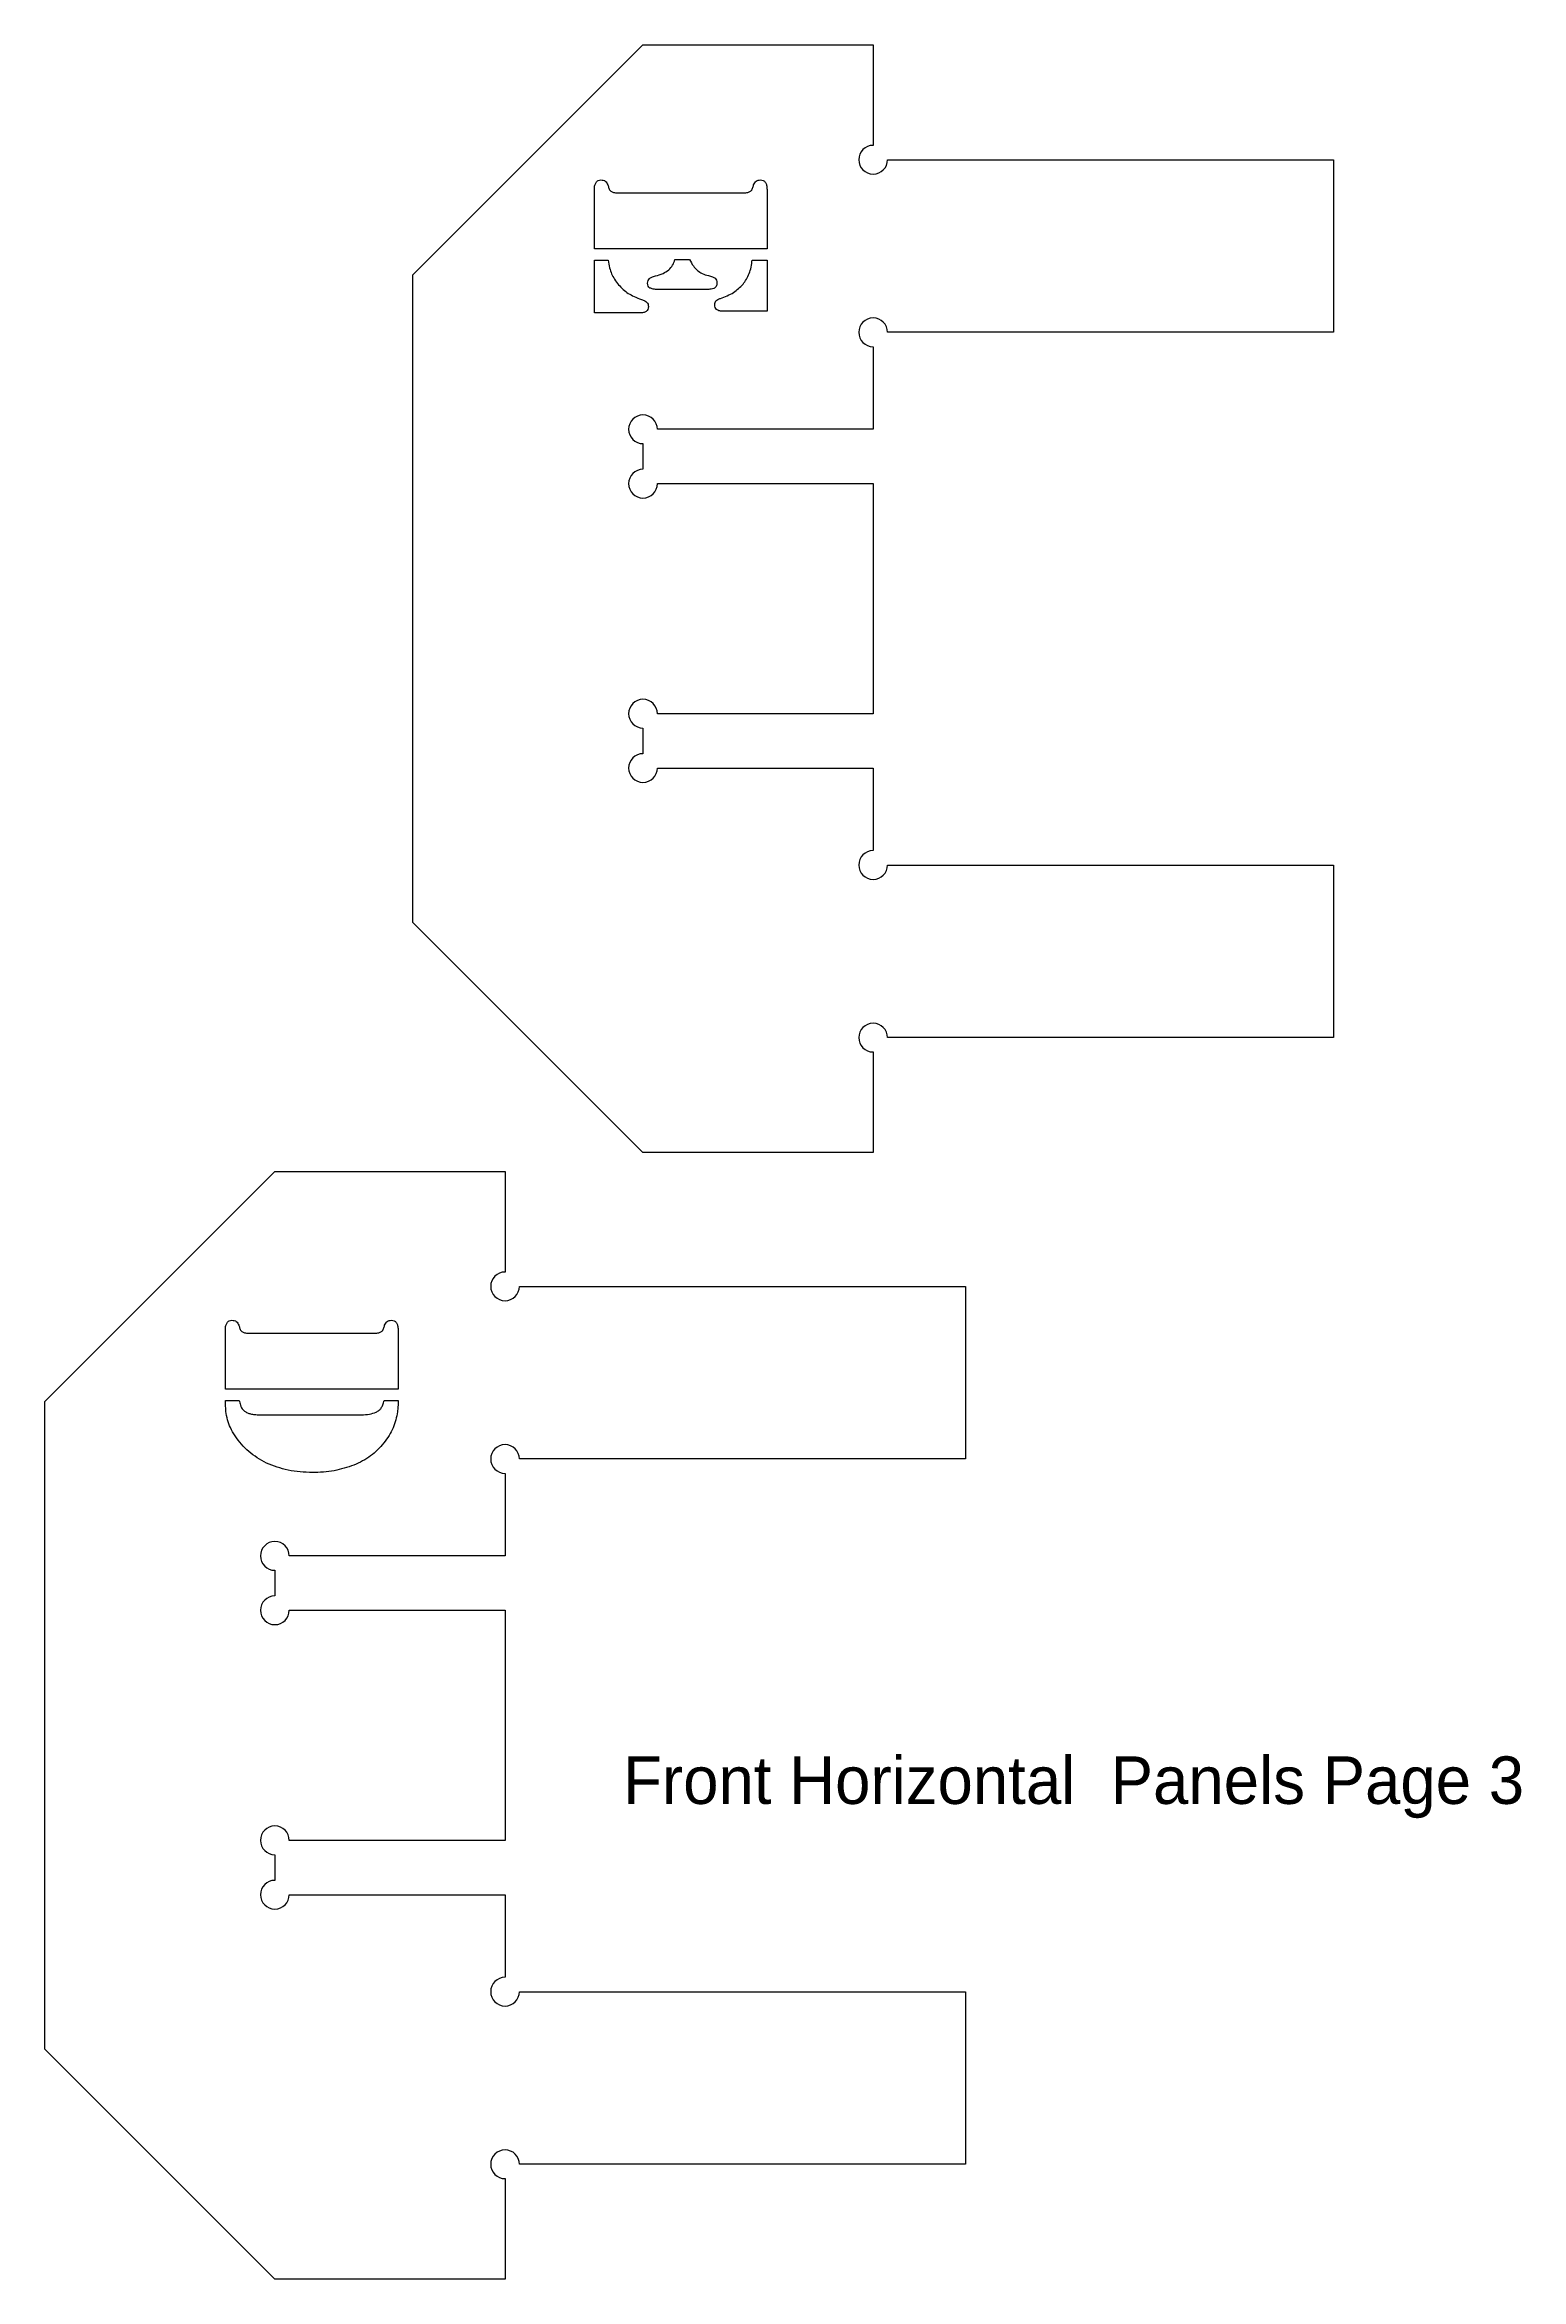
# Model space of a CAD drawing. Extents: x 91 to 2469, y 38 to 737.
# Drawn here: x 1379 to 1841, y 38 to 737 of the extents above; entities that cross this region are included whole.
import ezdxf

# ---------------------------------------------------------------- set-up
doc = ezdxf.new("R2010")
doc.units = 0
doc.header["$MEASUREMENT"] = 0
doc.layers.get('0').update_dxf_attribs({"lineweight": 0})

# ---------------------------------------------------------------- blocks, each defined once
blk = doc.blocks.new('Block_3')
at = {"color": 18, "lineweight": 25, "true_color": 0x000000}
for p, q in [((1435.45, 316.11), (1435.45, 334.75)), ((1442.65, 333.68), (1482.25, 333.68)), ((1489.45, 334.75), (1489.45, 316.11)), ((1489.45, 316.11), (1435.45, 316.11)), ((1435.45, 312.59), (1439.72, 312.59)), ((1446.76, 308.12), (1477.97, 308.12)), ((1485.05, 312.59), (1489.45, 312.59))]:
    blk.add_line(p, q, dxfattribs=at)
for points, knots in [([(1455.42, 157.94), (1455.42, 155.45), (1453.4, 153.44), (1450.92, 153.44), (1448.43, 153.44), (1446.42, 155.45), (1446.42, 157.94), (1446.42, 160.42), (1448.43, 162.44), (1450.92, 162.44), (1450.92, 162.44), (1450.92, 170.45), (1450.92, 170.45), (1448.43, 170.45), (1446.42, 172.46), (1446.42, 174.95), (1446.42, 177.43), (1448.43, 179.45), (1450.92, 179.45), (1453.4, 179.45), (1455.42, 177.43), (1455.42, 174.95), (1455.42, 174.95), (1522.92, 174.95), (1522.92, 174.95), (1522.92, 174.95), (1522.92, 246.95), (1522.92, 246.95), (1522.92, 246.95), (1455.42, 246.95), (1455.42, 246.95), (1455.42, 244.46), (1453.4, 242.45), (1450.92, 242.45), (1448.43, 242.45), (1446.42, 244.46), (1446.42, 246.95), (1446.42, 249.43), (1448.43, 251.45), (1450.92, 251.45), (1450.92, 251.45), (1450.92, 259.46), (1450.92, 259.46), (1448.43, 259.46), (1446.42, 261.47), (1446.42, 263.96), (1446.42, 266.44), (1448.43, 268.46), (1450.92, 268.46), (1453.4, 268.46), (1455.42, 266.44), (1455.42, 263.96), (1455.42, 263.96), (1522.92, 263.96), (1522.92, 263.96), (1522.92, 263.96), (1522.92, 289.8), (1522.92, 289.8), (1522.92, 289.8), (1522.92, 289.8), (1522.92, 289.8), (1520.43, 289.8), (1518.42, 291.81), (1518.42, 294.3), (1518.42, 296.78), (1520.43, 298.8), (1522.92, 298.8), (1525.4, 298.8), (1527.42, 296.78), (1527.42, 294.3), (1527.42, 294.3), (1666.92, 294.3), (1666.92, 294.3), (1666.92, 294.3), (1666.92, 348.3), (1666.92, 348.3), (1666.92, 348.3), (1527.42, 348.3), (1527.42, 348.3), (1527.42, 348.3), (1527.42, 348.3), (1527.42, 348.3), (1527.42, 345.81), (1525.4, 343.8), (1522.92, 343.8), (1520.43, 343.8), (1518.42, 345.81), (1518.42, 348.3), (1518.42, 350.78), (1520.43, 352.8), (1522.92, 352.8), (1522.92, 352.8), (1522.92, 384.3), (1522.92, 384.3), (1522.92, 384.3), (1450.92, 384.3), (1450.92, 384.3), (1450.92, 384.3), (1378.92, 312.3), (1378.92, 312.3), (1378.92, 312.3), (1378.92, 109.6), (1378.92, 109.6), (1378.92, 109.6), (1450.92, 37.6), (1450.92, 37.6), (1450.92, 37.6), (1522.92, 37.6), (1522.92, 37.6), (1522.92, 37.6), (1522.92, 69.1), (1522.92, 69.1), (1522.92, 69.1), (1522.92, 69.1), (1522.92, 69.1), (1520.43, 69.1), (1518.42, 71.11), (1518.42, 73.6), (1518.42, 76.08), (1520.43, 78.1), (1522.92, 78.1), (1525.4, 78.1), (1527.42, 76.08), (1527.42, 73.6), (1527.42, 73.6), (1666.92, 73.6), (1666.92, 73.6), (1666.92, 73.6), (1666.92, 127.6), (1666.92, 127.6), (1666.92, 127.6), (1527.42, 127.6), (1527.42, 127.6), (1527.42, 127.6), (1527.42, 127.6), (1527.42, 127.6), (1527.42, 125.11), (1525.4, 123.1), (1522.92, 123.1), (1520.43, 123.1), (1518.42, 125.11), (1518.42, 127.6), (1518.42, 130.08), (1520.43, 132.1), (1522.92, 132.1), (1522.92, 132.1), (1522.92, 157.94), (1522.92, 157.94), (1522.92, 157.94), (1455.42, 157.94), (1455.42, 157.94)], [0, 0, 0, 0, 1, 1, 1, 2, 2, 2, 3, 3, 3, 4, 4, 4, 5, 5, 5, 6, 6, 6, 7, 7, 7, 8, 8, 8, 9, 9, 9, 10, 10, 10, 11, 11, 11, 12, 12, 12, 13, 13, 13, 14, 14, 14, 15, 15, 15, 16, 16, 16, 17, 17, 17, 18, 18, 18, 19, 19, 19, 20, 20, 20, 21, 21, 21, 22, 22, 22, 23, 23, 23, 24, 24, 24, 25, 25, 25, 26, 26, 26, 27, 27, 27, 28, 28, 28, 29, 29, 29, 30, 30, 30, 31, 31, 31, 32, 32, 32, 33, 33, 33, 34, 34, 34, 35, 35, 35, 36, 36, 36, 37, 37, 37, 38, 38, 38, 39, 39, 39, 40, 40, 40, 41, 41, 41, 42, 42, 42, 43, 43, 43, 44, 44, 44, 45, 45, 45, 46, 46, 46, 47, 47, 47, 48, 48, 48, 49, 49, 49, 50, 50, 50, 50]), ([(1435.45, 334.75), (1435.46, 335.18), (1435.47, 335.61), (1435.58, 336.01), (1435.67, 336.33), (1435.82, 336.64), (1435.98, 336.94)], [0, 0, 0, 0, 1, 1, 1, 2, 2, 2, 2]), ([(1435.98, 336.94), (1436.18, 337.17), (1436.38, 337.39), (1436.63, 337.52), (1436.88, 337.65), (1437.19, 337.68), (1437.5, 337.71)], [0, 0, 0, 0, 1, 1, 1, 2, 2, 2, 2]), ([(1437.5, 337.71), (1438, 337.65), (1438.49, 337.58), (1438.85, 337.32), (1439.21, 337.06), (1439.42, 336.59), (1439.64, 336.13)], [0, 0, 0, 0, 1, 1, 1, 2, 2, 2, 2]), ([(1439.64, 336.13), (1439.75, 335.79), (1439.87, 335.44), (1439.99, 335.1), (1440.05, 334.93), (1440.11, 334.77), (1440.17, 334.61)], [0, 0, 0, 0, 1, 1, 1, 2, 2, 2, 2]), ([(1484.72, 334.61), (1484.78, 334.77), (1484.84, 334.93), (1484.9, 335.1), (1485.02, 335.44), (1485.14, 335.79), (1485.25, 336.13)], [0, 0, 0, 0, 1, 1, 1, 2, 2, 2, 2]), ([(1485.25, 336.13), (1485.47, 336.59), (1485.68, 337.06), (1486.04, 337.32), (1486.4, 337.58), (1486.89, 337.65), (1487.39, 337.71)], [0, 0, 0, 0, 1, 1, 1, 2, 2, 2, 2]), ([(1487.39, 337.71), (1487.7, 337.68), (1488.01, 337.65), (1488.26, 337.52), (1488.51, 337.39), (1488.71, 337.17), (1488.91, 336.94)], [0, 0, 0, 0, 1, 1, 1, 2, 2, 2, 2]), ([(1488.91, 336.94), (1489.07, 336.64), (1489.22, 336.33), (1489.31, 336.01), (1489.42, 335.61), (1489.43, 335.18), (1489.45, 334.75)], [0, 0, 0, 0, 1, 1, 1, 2, 2, 2, 2]), ([(1440.17, 334.61), (1440.22, 334.53), (1440.27, 334.45), (1440.34, 334.39), (1440.42, 334.3), (1440.52, 334.22), (1440.63, 334.15)], [0, 0, 0, 0, 1, 1, 1, 2, 2, 2, 2]), ([(1440.63, 334.15), (1440.9, 334.02), (1441.17, 333.88), (1441.45, 333.8), (1441.83, 333.69), (1442.24, 333.68), (1442.65, 333.68)], [0, 0, 0, 0, 1, 1, 1, 2, 2, 2, 2]), ([(1482.25, 333.68), (1482.65, 333.68), (1483.06, 333.69), (1483.44, 333.8), (1483.73, 333.88), (1483.99, 334.02), (1484.26, 334.15)], [0, 0, 0, 0, 1, 1, 1, 2, 2, 2, 2]), ([(1484.26, 334.15), (1484.37, 334.22), (1484.47, 334.3), (1484.55, 334.39), (1484.62, 334.45), (1484.67, 334.53), (1484.72, 334.61)], [0, 0, 0, 0, 1, 1, 1, 2, 2, 2, 2]), ([(1436.08, 306.52), (1435.89, 307.41), (1435.71, 308.3), (1435.6, 309.2), (1435.47, 310.32), (1435.46, 311.46), (1435.45, 312.59)], [0, 0, 0, 0, 1, 1, 1, 2, 2, 2, 2]), ([(1439.72, 312.59), (1439.84, 312.12), (1439.97, 311.64), (1440.13, 311.18), (1440.25, 310.88), (1440.38, 310.58), (1440.51, 310.28)], [0, 0, 0, 0, 1, 1, 1, 2, 2, 2, 2]), ([(1440.51, 310.28), (1440.65, 310.07), (1440.79, 309.85), (1440.96, 309.67), (1441.15, 309.47), (1441.39, 309.31), (1441.62, 309.15)], [0, 0, 0, 0, 1, 1, 1, 2, 2, 2, 2]), ([(1441.62, 309.15), (1441.92, 308.97), (1442.22, 308.79), (1442.54, 308.65), (1442.87, 308.51), (1443.22, 308.43), (1443.57, 308.34)], [0, 0, 0, 0, 1, 1, 1, 2, 2, 2, 2]), ([(1443.57, 308.34), (1444.02, 308.28), (1444.47, 308.21), (1444.92, 308.18), (1445.53, 308.13), (1446.14, 308.13), (1446.76, 308.12)], [0, 0, 0, 0, 1, 1, 1, 2, 2, 2, 2]), ([(1477.97, 308.12), (1478.85, 308.14), (1479.72, 308.16), (1480.56, 308.33), (1481.24, 308.47), (1481.9, 308.71), (1482.56, 308.95)], [0, 0, 0, 0, 1, 1, 1, 2, 2, 2, 2]), ([(1482.56, 308.95), (1482.9, 309.12), (1483.23, 309.29), (1483.52, 309.53), (1483.77, 309.73), (1483.98, 309.97), (1484.18, 310.22)], [0, 0, 0, 0, 1, 1, 1, 2, 2, 2, 2]), ([(1484.18, 310.22), (1484.35, 310.54), (1484.53, 310.86), (1484.66, 311.19), (1484.84, 311.64), (1484.95, 312.12), (1485.05, 312.59)], [0, 0, 0, 0, 1, 1, 1, 2, 2, 2, 2]), ([(1489.29, 309.03), (1488.94, 307.34), (1488.6, 305.65), (1487.94, 304.09), (1487.22, 302.38), (1486.12, 300.84), (1485.01, 299.3)], [0, 0, 0, 0, 1, 1, 1, 2, 2, 2, 2]), ([(1489.45, 312.59), (1489.44, 311.95), (1489.44, 311.3), (1489.41, 310.66), (1489.38, 310.11), (1489.33, 309.57), (1489.29, 309.03)], [0, 0, 0, 0, 1, 1, 1, 2, 2, 2, 2]), ([(1438.45, 301.52), (1437.93, 302.36), (1437.4, 303.21), (1436.99, 304.11), (1436.63, 304.89), (1436.35, 305.71), (1436.08, 306.52)], [0, 0, 0, 0, 1, 1, 1, 2, 2, 2, 2]), ([(1448.32, 293.01), (1446.35, 294.1), (1444.38, 295.18), (1442.72, 296.62), (1441.1, 298.03), (1439.78, 299.77), (1438.45, 301.52)], [0, 0, 0, 0, 1, 1, 1, 2, 2, 2, 2]), ([(1485.01, 299.3), (1483.71, 297.84), (1482.41, 296.38), (1480.87, 295.24), (1479.29, 294.06), (1477.47, 293.22), (1475.64, 292.38)], [0, 0, 0, 0, 1, 1, 1, 2, 2, 2, 2]), ([(1462.66, 290.04), (1460.09, 290.15), (1457.52, 290.25), (1455.04, 290.79), (1452.75, 291.28), (1450.54, 292.15), (1448.32, 293.01)], [0, 0, 0, 0, 1, 1, 1, 2, 2, 2, 2]), ([(1475.64, 292.38), (1473.6, 291.7), (1471.56, 291.02), (1469.47, 290.63), (1467.24, 290.21), (1464.95, 290.13), (1462.66, 290.04)], [0, 0, 0, 0, 1, 1, 1, 2, 2, 2, 2])]:
    blk.add_open_spline(points, degree=3, knots=knots, dxfattribs=at)
blk = doc.blocks.new('Block_4')
at = {"color": 18, "lineweight": 25, "true_color": 0x000000}
for p, q in [((1550.86, 672.94), (1550.86, 691.57)), ((1558.06, 690.51), (1597.66, 690.51)), ((1604.86, 691.57), (1604.86, 672.94)), ((1604.86, 672.94), (1550.86, 672.94)), ((1550.86, 652.92), (1550.86, 669.38)), ((1550.86, 669.38), (1555.14, 669.38)), ((1576.06, 669.62), (1580.65, 669.62)), ((1600.24, 669.42), (1604.86, 669.42)), ((1604.86, 669.42), (1604.86, 653.48)), ((1585.88, 660.28), (1570.8, 660.28)), ((1564.83, 652.92), (1550.86, 652.92)), ((1604.86, 653.48), (1590.86, 653.48))]:
    blk.add_line(p, q, dxfattribs=at)
for points, knots in [([(1570.56, 510.49), (1570.56, 508.01), (1568.54, 505.99), (1566.06, 505.99), (1563.57, 505.99), (1561.56, 508.01), (1561.56, 510.49), (1561.56, 512.98), (1563.57, 514.99), (1566.06, 514.99), (1566.06, 514.99), (1566.06, 523), (1566.06, 523), (1563.57, 523), (1561.56, 525.01), (1561.56, 527.5), (1561.56, 529.98), (1563.57, 532), (1566.06, 532), (1568.54, 532), (1570.56, 529.98), (1570.56, 527.5), (1570.56, 527.5), (1638.06, 527.5), (1638.06, 527.5), (1638.06, 527.5), (1638.06, 599.5), (1638.06, 599.5), (1638.06, 599.5), (1570.56, 599.5), (1570.56, 599.5), (1570.56, 597.01), (1568.54, 595), (1566.06, 595), (1563.57, 595), (1561.56, 597.01), (1561.56, 599.5), (1561.56, 601.98), (1563.57, 604), (1566.06, 604), (1566.06, 604), (1566.06, 612.01), (1566.06, 612.01), (1563.57, 612.01), (1561.56, 614.02), (1561.56, 616.51), (1561.56, 618.99), (1563.57, 621.01), (1566.06, 621.01), (1568.54, 621.01), (1570.56, 618.99), (1570.56, 616.51), (1570.56, 616.51), (1638.06, 616.51), (1638.06, 616.51), (1638.06, 616.51), (1638.06, 642.35), (1638.06, 642.35), (1635.57, 642.35), (1633.56, 644.36), (1633.56, 646.85), (1633.56, 649.33), (1635.57, 651.35), (1638.06, 651.35), (1640.54, 651.35), (1642.56, 649.33), (1642.56, 646.85), (1642.56, 646.85), (1782.06, 646.85), (1782.06, 646.85), (1782.06, 646.85), (1782.06, 700.85), (1782.06, 700.85), (1782.06, 700.85), (1642.56, 700.85), (1642.56, 700.85), (1642.56, 698.36), (1640.54, 696.35), (1638.06, 696.35), (1635.57, 696.35), (1633.56, 698.36), (1633.56, 700.85), (1633.56, 703.33), (1635.57, 705.35), (1638.06, 705.35), (1638.06, 705.35), (1638.06, 736.85), (1638.06, 736.85), (1638.06, 736.85), (1566.06, 736.85), (1566.06, 736.85), (1566.06, 736.85), (1494.06, 664.85), (1494.06, 664.85), (1494.06, 664.85), (1494.06, 462.15), (1494.06, 462.15), (1494.06, 462.15), (1566.06, 390.15), (1566.06, 390.15), (1566.06, 390.15), (1638.06, 390.15), (1638.06, 390.15), (1638.06, 390.15), (1638.06, 421.65), (1638.06, 421.65), (1635.57, 421.65), (1633.56, 423.66), (1633.56, 426.15), (1633.56, 428.63), (1635.57, 430.65), (1638.06, 430.65), (1640.54, 430.65), (1642.56, 428.63), (1642.56, 426.15), (1642.56, 426.15), (1782.06, 426.15), (1782.06, 426.15), (1782.06, 426.15), (1782.06, 480.15), (1782.06, 480.15), (1782.06, 480.15), (1642.56, 480.15), (1642.56, 480.15), (1642.56, 477.66), (1640.54, 475.65), (1638.06, 475.65), (1635.57, 475.65), (1633.56, 477.66), (1633.56, 480.15), (1633.56, 482.63), (1635.57, 484.65), (1638.06, 484.65), (1638.06, 484.65), (1638.06, 510.49), (1638.06, 510.49), (1638.06, 510.49), (1570.56, 510.49), (1570.56, 510.49)], [0, 0, 0, 0, 1, 1, 1, 2, 2, 2, 3, 3, 3, 4, 4, 4, 5, 5, 5, 6, 6, 6, 7, 7, 7, 8, 8, 8, 9, 9, 9, 10, 10, 10, 11, 11, 11, 12, 12, 12, 13, 13, 13, 14, 14, 14, 15, 15, 15, 16, 16, 16, 17, 17, 17, 18, 18, 18, 19, 19, 19, 20, 20, 20, 21, 21, 21, 22, 22, 22, 23, 23, 23, 24, 24, 24, 25, 25, 25, 26, 26, 26, 27, 27, 27, 28, 28, 28, 29, 29, 29, 30, 30, 30, 31, 31, 31, 32, 32, 32, 33, 33, 33, 34, 34, 34, 35, 35, 35, 36, 36, 36, 37, 37, 37, 38, 38, 38, 39, 39, 39, 40, 40, 40, 41, 41, 41, 42, 42, 42, 43, 43, 43, 44, 44, 44, 45, 45, 45, 46, 46, 46, 46]), ([(1550.86, 691.57), (1550.88, 692), (1550.89, 692.43), (1551, 692.84), (1551.09, 693.16), (1551.24, 693.46), (1551.4, 693.77)], [0, 0, 0, 0, 1, 1, 1, 2, 2, 2, 2]), ([(1551.4, 693.77), (1551.6, 694), (1551.8, 694.22), (1552.05, 694.35), (1552.3, 694.48), (1552.61, 694.51), (1552.92, 694.54)], [0, 0, 0, 0, 1, 1, 1, 2, 2, 2, 2]), ([(1552.92, 694.54), (1553.42, 694.47), (1553.91, 694.41), (1554.27, 694.15), (1554.63, 693.88), (1554.84, 693.42), (1555.06, 692.96)], [0, 0, 0, 0, 1, 1, 1, 2, 2, 2, 2]), ([(1555.06, 692.96), (1555.17, 692.61), (1555.29, 692.27), (1555.41, 691.93), (1555.47, 691.76), (1555.53, 691.6), (1555.59, 691.44)], [0, 0, 0, 0, 1, 1, 1, 2, 2, 2, 2]), ([(1600.14, 691.44), (1600.2, 691.6), (1600.26, 691.76), (1600.32, 691.93), (1600.44, 692.27), (1600.56, 692.61), (1600.67, 692.96)], [0, 0, 0, 0, 1, 1, 1, 2, 2, 2, 2]), ([(1600.67, 692.96), (1600.89, 693.42), (1601.1, 693.88), (1601.46, 694.15), (1601.82, 694.41), (1602.31, 694.47), (1602.81, 694.54)], [0, 0, 0, 0, 1, 1, 1, 2, 2, 2, 2]), ([(1602.81, 694.54), (1603.12, 694.51), (1603.43, 694.48), (1603.68, 694.35), (1603.93, 694.22), (1604.13, 694), (1604.33, 693.77)], [0, 0, 0, 0, 1, 1, 1, 2, 2, 2, 2]), ([(1604.33, 693.77), (1604.49, 693.46), (1604.64, 693.16), (1604.73, 692.84), (1604.84, 692.43), (1604.85, 692), (1604.86, 691.57)], [0, 0, 0, 0, 1, 1, 1, 2, 2, 2, 2]), ([(1555.59, 691.44), (1555.64, 691.36), (1555.69, 691.28), (1555.76, 691.21), (1555.84, 691.12), (1555.94, 691.05), (1556.05, 690.98)], [0, 0, 0, 0, 1, 1, 1, 2, 2, 2, 2]), ([(1556.05, 690.98), (1556.32, 690.84), (1556.58, 690.71), (1556.87, 690.62), (1557.25, 690.52), (1557.66, 690.51), (1558.06, 690.51)], [0, 0, 0, 0, 1, 1, 1, 2, 2, 2, 2]), ([(1597.66, 690.51), (1598.07, 690.51), (1598.48, 690.52), (1598.86, 690.62), (1599.14, 690.71), (1599.41, 690.84), (1599.68, 690.98)], [0, 0, 0, 0, 1, 1, 1, 2, 2, 2, 2]), ([(1599.68, 690.98), (1599.79, 691.05), (1599.89, 691.12), (1599.97, 691.21), (1600.04, 691.28), (1600.09, 691.36), (1600.14, 691.44)], [0, 0, 0, 0, 1, 1, 1, 2, 2, 2, 2]), ([(1555.14, 669.38), (1555.27, 668.59), (1555.4, 667.8), (1555.61, 667.03), (1555.79, 666.39), (1556.02, 665.76), (1556.24, 665.13)], [0, 0, 0, 0, 1, 1, 1, 2, 2, 2, 2]), ([(1556.24, 665.13), (1556.53, 664.55), (1556.81, 663.98), (1557.14, 663.44), (1557.52, 662.85), (1557.97, 662.3), (1558.42, 661.75)], [0, 0, 0, 0, 1, 1, 1, 2, 2, 2, 2]), ([(1568.07, 663.64), (1568.31, 663.81), (1568.56, 663.98), (1568.82, 664.11), (1569.16, 664.28), (1569.55, 664.38), (1569.93, 664.48)], [0, 0, 0, 0, 1, 1, 1, 2, 2, 2, 2]), ([(1569.93, 664.48), (1570.76, 664.7), (1571.59, 664.92), (1572.35, 665.29), (1572.97, 665.59), (1573.55, 665.99), (1574.13, 666.39)], [0, 0, 0, 0, 1, 1, 1, 2, 2, 2, 2]), ([(1574.13, 666.39), (1574.57, 666.84), (1575.02, 667.3), (1575.34, 667.82), (1575.67, 668.37), (1575.87, 668.99), (1576.06, 669.62)], [0, 0, 0, 0, 1, 1, 1, 2, 2, 2, 2]), ([(1580.65, 669.62), (1581, 668.93), (1581.35, 668.24), (1581.81, 667.62), (1582.18, 667.12), (1582.62, 666.67), (1583.07, 666.22)], [0, 0, 0, 0, 1, 1, 1, 2, 2, 2, 2]), ([(1583.07, 666.22), (1583.56, 665.87), (1584.05, 665.52), (1584.59, 665.26), (1585.21, 664.96), (1585.88, 664.78), (1586.55, 664.59)], [0, 0, 0, 0, 1, 1, 1, 2, 2, 2, 2]), ([(1586.55, 664.59), (1586.98, 664.5), (1587.42, 664.41), (1587.82, 664.23), (1588.1, 664.1), (1588.36, 663.93), (1588.63, 663.76)], [0, 0, 0, 0, 1, 1, 1, 2, 2, 2, 2]), ([(1597.35, 661.88), (1598.08, 662.96), (1598.8, 664.04), (1599.28, 665.22), (1599.81, 666.54), (1600.02, 667.98), (1600.24, 669.42)], [0, 0, 0, 0, 1, 1, 1, 2, 2, 2, 2]), ([(1558.42, 661.75), (1558.9, 661.22), (1559.38, 660.69), (1559.91, 660.22), (1560.39, 659.79), (1560.92, 659.41), (1561.45, 659.04)], [0, 0, 0, 0, 1, 1, 1, 2, 2, 2, 2]), ([(1561.45, 659.04), (1562.04, 658.69), (1562.64, 658.35), (1563.26, 658.05), (1564.01, 657.69), (1564.8, 657.41), (1565.58, 657.12)], [0, 0, 0, 0, 1, 1, 1, 2, 2, 2, 2]), ([(1567.52, 662.22), (1567.54, 662.5), (1567.56, 662.78), (1567.66, 663.03), (1567.75, 663.25), (1567.91, 663.45), (1568.07, 663.64)], [0, 0, 0, 0, 1, 1, 1, 2, 2, 2, 2]), ([(1568.23, 660.7), (1568.02, 660.88), (1567.82, 661.06), (1567.7, 661.29), (1567.55, 661.56), (1567.54, 661.89), (1567.52, 662.22)], [0, 0, 0, 0, 1, 1, 1, 2, 2, 2, 2]), ([(1570.8, 660.28), (1570.27, 660.28), (1569.74, 660.28), (1569.23, 660.39), (1568.89, 660.46), (1568.56, 660.58), (1568.23, 660.7)], [0, 0, 0, 0, 1, 1, 1, 2, 2, 2, 2]), ([(1588.21, 660.56), (1587.93, 660.48), (1587.65, 660.4), (1587.37, 660.35), (1586.88, 660.27), (1586.38, 660.27), (1585.88, 660.28)], [0, 0, 0, 0, 1, 1, 1, 2, 2, 2, 2]), ([(1589.2, 662.3), (1589.17, 661.91), (1589.13, 661.53), (1588.95, 661.23), (1588.79, 660.96), (1588.5, 660.76), (1588.21, 660.56)], [0, 0, 0, 0, 1, 1, 1, 2, 2, 2, 2]), ([(1588.63, 663.76), (1588.79, 663.57), (1588.96, 663.37), (1589.06, 663.14), (1589.16, 662.88), (1589.18, 662.59), (1589.2, 662.3)], [0, 0, 0, 0, 1, 1, 1, 2, 2, 2, 2]), ([(1588.88, 656.72), (1589.06, 656.86), (1589.23, 657), (1589.43, 657.11), (1589.71, 657.27), (1590.03, 657.37), (1590.35, 657.47)], [0, 0, 0, 0, 1, 1, 1, 2, 2, 2, 2]), ([(1590.35, 657.47), (1591.75, 658), (1593.16, 658.52), (1594.39, 659.33), (1595.47, 660.04), (1596.41, 660.96), (1597.35, 661.88)], [0, 0, 0, 0, 1, 1, 1, 2, 2, 2, 2]), ([(1567.1, 653.36), (1566.81, 653.23), (1566.51, 653.11), (1566.21, 653.03), (1565.76, 652.92), (1565.3, 652.92), (1564.83, 652.92)], [0, 0, 0, 0, 1, 1, 1, 2, 2, 2, 2]), ([(1565.58, 657.12), (1565.95, 656.99), (1566.31, 656.86), (1566.64, 656.67), (1566.88, 656.54), (1567.09, 656.37), (1567.3, 656.21)], [0, 0, 0, 0, 1, 1, 1, 2, 2, 2, 2]), ([(1567.76, 654.9), (1567.74, 654.57), (1567.73, 654.24), (1567.59, 653.96), (1567.48, 653.74), (1567.29, 653.55), (1567.1, 653.36)], [0, 0, 0, 0, 1, 1, 1, 2, 2, 2, 2]), ([(1567.3, 656.21), (1567.43, 656.03), (1567.57, 655.85), (1567.64, 655.64), (1567.73, 655.41), (1567.74, 655.16), (1567.76, 654.9)], [0, 0, 0, 0, 1, 1, 1, 2, 2, 2, 2]), ([(1588.53, 655.46), (1588.53, 655.71), (1588.54, 655.97), (1588.62, 656.21), (1588.68, 656.39), (1588.78, 656.55), (1588.88, 656.72)], [0, 0, 0, 0, 1, 1, 1, 2, 2, 2, 2]), ([(1589.08, 653.95), (1588.92, 654.15), (1588.76, 654.34), (1588.66, 654.57), (1588.55, 654.84), (1588.54, 655.15), (1588.53, 655.46)], [0, 0, 0, 0, 1, 1, 1, 2, 2, 2, 2]), ([(1590.86, 653.48), (1590.5, 653.48), (1590.14, 653.49), (1589.8, 653.6), (1589.55, 653.68), (1589.32, 653.81), (1589.08, 653.95)], [0, 0, 0, 0, 1, 1, 1, 2, 2, 2, 2])]:
    blk.add_open_spline(points, degree=3, knots=knots, dxfattribs=at)

msp = doc.modelspace()

# ---------------------------------------------------------------- block references
for name in ['Block_4', 'Block_3']:
    msp.add_blockref(name, (0, 0))

# ---------------------------------------------------------------- texts
at = {"insert": (1559.86, 181.87), "char_height": 0.2, "attachment_point": 7}
msp.add_mtext('\\C18;\\c0;\\FMyriad Pro|b0|i0|c1;\\H14.868000;\\W1.000000;Front Horizontal  Panels Page 3 ', dxfattribs=at)

doc.saveas('drawing.dxf')
